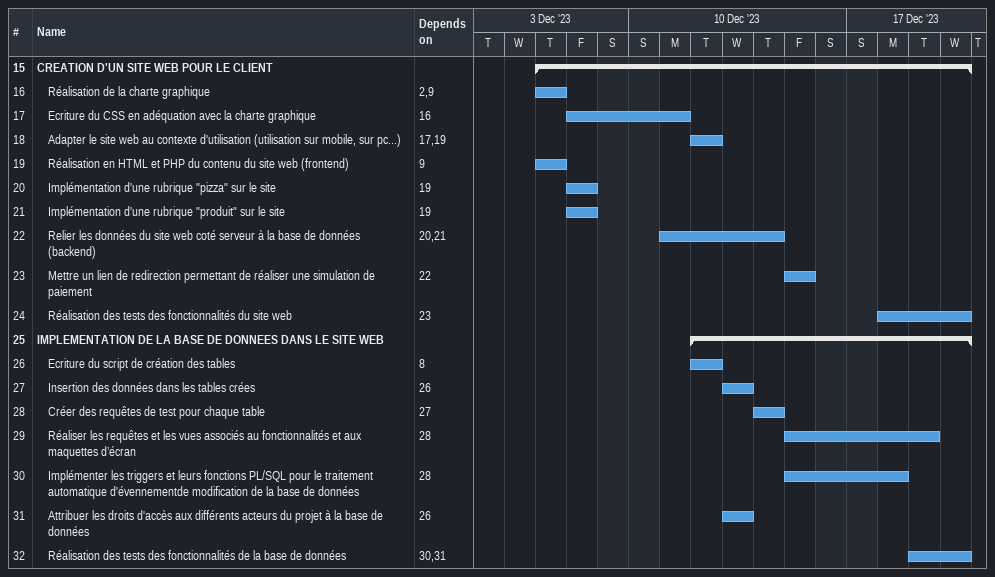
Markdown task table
| ID | Level | Task | Start | Finish | Predecessors |
|---|---|---|---|---|---|
| 15 | 1 | **CREATION D'UN SITE WEB POUR LE CLIENT** | 2023-12-07 | 2023-12-20 |  |
| 16 | 2 | Réalisation de la charte graphique | 2023-12-07 | 2023-12-07 | 2, 9 |
| 17 | 2 | Ecriture du CSS en adéquation avec la charte graphique | 2023-12-08 | 2023-12-11 | 16 |
| 18 | 2 | Adapter le site web au contexte d'utilisation (utilisation sur mobile, sur pc...) | 2023-12-12 | 2023-12-12 | 17, 19 |
| 19 | 2 | Réalisation en HTML et PHP du contenu du site web (frontend) | 2023-12-07 | 2023-12-07 | 9 |
| 20 | 2 | Implémentation d'une rubrique "pizza" sur le site | 2023-12-08 | 2023-12-08 | 19 |
| 21 | 2 | Implémentation d'une rubrique "produit" sur le site | 2023-12-08 | 2023-12-08 | 19 |
| 22 | 2 | Relier les données du site web coté serveur à la base de données (backend) | 2023-12-11 | 2023-12-14 | 20, 21 |
| 23 | 2 | Mettre un lien de redirection permettant de réaliser une simulation de paiement | 2023-12-15 | 2023-12-15 | 22 |
| 24 | 2 | Réalisation des tests des fonctionnalités du site web | 2023-12-18 | 2023-12-20 | 23 |
| 25 | 1 | **IMPLEMENTATION DE LA BASE DE DONNEES DANS LE SITE WEB** | 2023-12-12 | 2023-12-20 |  |
| 26 | 2 | Ecriture du script de création des tables | 2023-12-12 | 2023-12-12 | 8 |
| 27 | 2 | Insertion des données dans les tables crées | 2023-12-13 | 2023-12-13 | 26 |
| 28 | 2 | Créer des requêtes de test pour chaque table | 2023-12-14 | 2023-12-14 | 27 |
| 29 | 2 | Réaliser les requêtes et les vues associés au fonctionnalités et aux maquettes d’écran | 2023-12-15 | 2023-12-19 | 28 |
| 30 | 2 | Implémenter les triggers et leurs fonctions PL/SQL pour le traitement automatique d'évennementde modification de la base de données | 2023-12-15 | 2023-12-18 | 28 |
| 31 | 2 | Attribuer les droits d'accès aux différents acteurs du projet à la base de données | 2023-12-13 | 2023-12-13 | 26 |
| 32 | 2 | Réalisation des tests des fonctionnalités de la base de données | 2023-12-19 | 2023-12-20 | 30, 31 |
